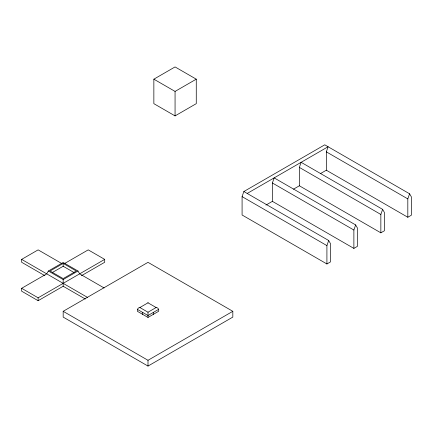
<?xml version="1.0" encoding="UTF-8"?>
<svg xmlns="http://www.w3.org/2000/svg" width="433" height="433" viewBox="0 0 433 433"><rect width="100%" height="100%" fill="white"/><g stroke="black" fill="none" stroke-linecap="round" stroke-linejoin="round"><path stroke-width="0.65" d="M137.396 309.384L138.376 308.02L139.87 307.522L147.999 302.829L156.129 307.522C158.099 307.603 159.187 309.46 158.602 311.311L147.999 317.432L137.396 311.311L137.396 309.384L147.999 315.505L158.602 309.384M243.855 191.527L328.679 240.499L330.449 243.562L330.449 261.927L326.915 263.968L242.085 214.995L242.085 196.625L243.855 191.527L324.755 144.817L409.58 193.789L411.35 196.853L411.35 215.217L407.816 217.258L326.33 170.212L320.469 173.595M272.395 201.35L272.395 182.986L274.159 177.882L355.65 224.933L357.414 227.991L357.414 246.355L353.88 248.396L272.395 201.35L265.949 205.074M299.36 185.784L299.36 167.414L301.13 162.315L382.615 209.361L384.385 212.419L384.385 230.789L380.851 232.83L299.36 185.784L293.504 189.161M326.33 170.212L326.33 151.848L328.095 146.744L247.194 193.454M326.915 263.968L326.915 245.603L328.679 240.499M353.88 248.396L353.88 230.031L355.65 224.933M380.851 232.83L380.851 214.459L382.615 209.361M407.816 217.258L407.816 198.893L409.58 193.789M104.115 287.967L79.65 273.84L77.983 271.015L63.175 262.468L48.366 271.015L46.699 273.84L21.65 288.302L21.65 291.192L38.126 300.708L63.175 286.245L85.306 299.024M153.856 79.174L175.062 66.931L196.268 79.174L196.268 103.66L175.062 115.903L153.856 103.66L153.856 79.174L175.062 91.417L196.268 79.174M44.951 275.724L21.65 262.274L21.65 259.383L38.126 249.868L61.426 263.318M63.175 263.432L50.039 271.015L63.175 278.598L76.311 271.015L63.175 263.432L63.175 266.257L74.027 272.525M64.923 263.318L88.224 249.868L104.699 259.383L104.699 262.274L81.399 275.724M52.323 272.525L63.175 266.257M48.366 271.015L63.175 279.566L77.983 271.015M21.65 288.302L38.126 297.817L104.699 259.383M63.175 311.311L147.999 262.338L232.824 311.311L232.824 317.097L147.999 366.069L63.175 317.097L63.175 311.311L147.999 360.288L232.824 311.311M139.87 307.522L147.999 312.215L156.129 307.522M326.33 151.848L407.816 198.893M299.36 167.414L380.851 214.459M272.395 182.986L353.88 230.031M242.085 196.625L326.915 245.603M21.65 259.383L87.639 297.482M175.062 91.417L175.062 115.903M153.304 312.447L153.304 314.374M147.999 302.461L147.999 302.829M147.999 312.215L147.999 317.432M147.999 360.288L147.999 366.069M142.701 312.447L142.701 314.374M63.175 279.566L63.175 286.245M38.126 297.817L38.126 300.708"/></g></svg>
